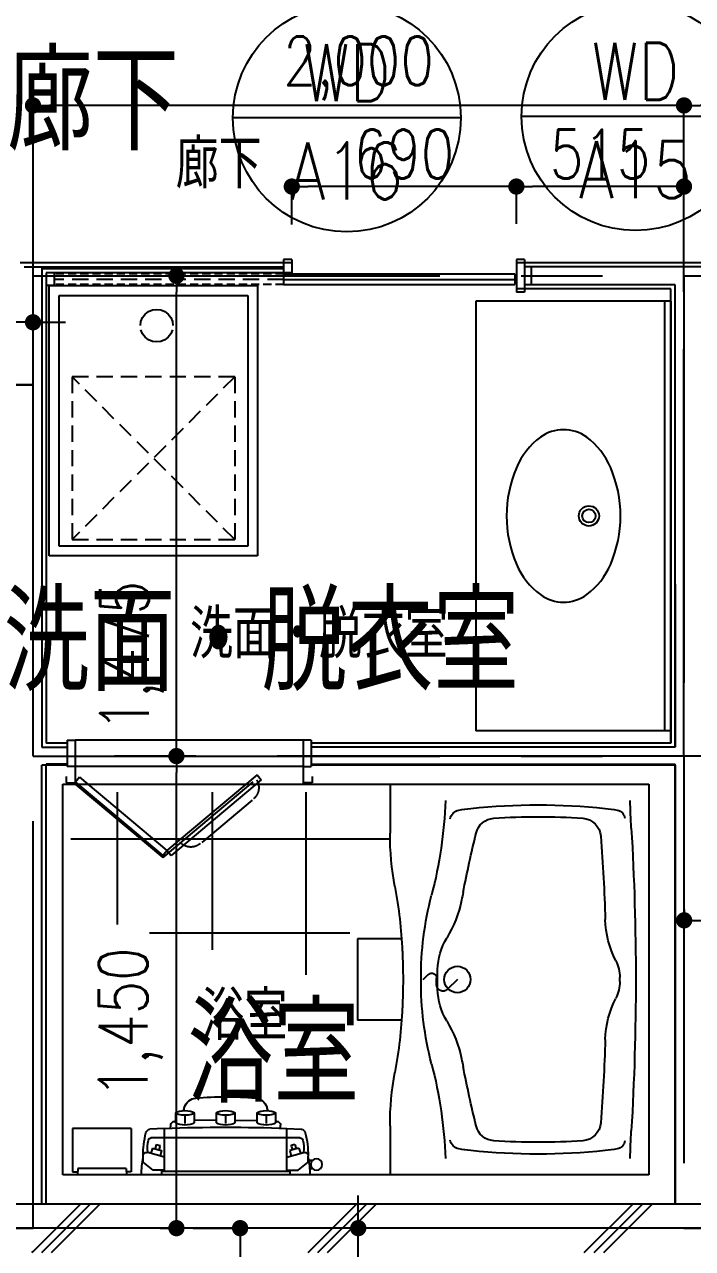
# Model space of a CAD drawing. Header units: millimetres. Extents: x 15495 to 166182, y -39946 to 18307.
# Drawn here: x 108813 to 110866, y -27824 to -24064 of the extents above; entities that cross this region are included whole.
import ezdxf
from ezdxf.enums import TextEntityAlignment as Align

# ---------------------------------------------------------------- set-up
doc = ezdxf.new("R2010")
doc.units = ezdxf.units.MM
doc.header["$LTSCALE"] = 1000
for name, pattern in [('CENTER', [2, 1.25, -0.25, 0.25, -0.25]), ('DASHED', [0.75, 0.5, -0.25]), ('DASHED2', [0.375, 0.25, -0.125]), ('PHANTOM2', [1.25, 0.625, -0.125, 0.125, -0.125, 0.125, -0.125])]:
    doc.linetypes.add(name, pattern=pattern)
doc.layers.get('0').update_dxf_attribs({"linetype": 'CONTINUOUS'})
for name, color, linetype in [('A_SANI-100', 60, 'CONTINUOUS'), ('A_SANI-50', 60, 'CONTINUOUS'), ('DT_ID', 13, 'CONTINUOUS'), ('E_TEXT', 3, 'CONTINUOUS'), ('F_FINI1-50', 190, 'CONTINUOUS'), ('F_FITT1-100', 5, 'CONTINUOUS'), ('F_FITT1-50', 5, 'CONTINUOUS'), ('SENMEN-A_B_C_E_F_TYPE_A_SANI-100', 60, 'CONTINUOUS'), ('SENMEN-A_B_C_E_F_TYPE_A_SANI-50', 60, 'CONTINUOUS'), ('SENMEN-A_B_C_E_F_TYPE_DT_ID', 13, 'CONTINUOUS'), ('TF-A_SANI-100', 60, 'CONTINUOUS'), ('TF-A_SANI-50', 60, 'CONTINUOUS'), ('TF-A_SANI_KYOUTSU', 60, 'CONTINUOUS'), ('TF-DT_ID-100', 13, 'CONTINUOUS'), ('TF-E_DIM-50', 3, 'CONTINUOUS'), ('TF-E_GRID-100', 1, 'CENTER'), ('TF-E_GRID-50', 1, 'CENTER'), ('TF-E_TEXT-100', 3, 'CONTINUOUS'), ('TF-E_TEXT-50', 3, 'CONTINUOUS'), ('TF-F_FINI1-100', 190, 'CONTINUOUS'), ('TF-F_FINI1-50', 190, 'CONTINUOUS'), ('TF-F_FITT1-100', 5, 'CONTINUOUS'), ('TF-F_FITT1-50', 5, 'CONTINUOUS'), ('TF-F_HAT1-50', 9, 'CONTINUOUS'), ('TF-H-AREA-50', 1, 'CENTER'), ('TF-H_LINE1-100', 140, 'CONTINUOUS'), ('TF-H_LINE1-50', 140, 'CONTINUOUS'), ('TF-R_EWALL-50', 7, 'CONTINUOUS'), ('TF-U_LGS-50', 120, 'CONTINUOUS')]:
    doc.layers.add(name, color=color, linetype=linetype)
doc.styles.add('DIM', font='romans.shx', dxfattribs={"width": 0.8, "bigfont": 'bigfont.shx'})
doc.styles.add('ROOM', font='romans.shx', dxfattribs={"width": 0.8, "bigfont": 'bigfont.shx'})
doc.styles.add('SENMEN-A_B_C_E_F_TYPE_STANDARD', font='TXT', dxfattribs={"bigfont": 'BIGFONT'})
doc.styles.get("Standard").update_dxf_attribs({"font": 'txt.shx', "bigfont": 'bigfont.shx'})
doc.dimstyles.new('DIM50_3_3', dxfattribs={"dimscale": 50, "dimtxt": 3, "dimasz": 1, "dimexe": 0, "dimexo": 1, "dimgap": 0.5, "dimtad": 1, "dimdec": 1, "dimdsep": 46, "dimlunit": 6, "dimtxsty": 'DIM', "dimblk1": 'DOT', "dimblk2": 'DOT', "dimsah": 1, "dimcen": 1, "dimclrd": 256, "dimclre": 256, "dimclrt": 256, "dimadec": 0, "dimazin": 0, "dimtfac": 1, "dimtdec": 1, "dimtix": 1, "dimtmove": 2, "dimatfit": 3, "dimldrblk": 'DOT', "dimfxl": 1, "dimtvp": 0.833333, "dimtolj": 1, "dimarcsym": 0})
pattern_1 = [(45, (-133336.5, -63816.8), (-424.264, 424.264), []), (45, (-133306.5, -63816.8), (-424.264, 424.264), []), (45, (-133276.5, -63816.8), (-424.264, 424.264), [])]

# ---------------------------------------------------------------- blocks, each defined once
blk = doc.blocks.new('SENMEN-A_B_C_E_F_TYPE_SENMEN-2_1350')
at = {"layer": 'SENMEN-A_B_C_E_F_TYPE_A_SANI-100', "color": 6, "linetype": 'Continuous'}
for p, q in [((0, 0), (1320, 0)), ((0, 0), (1320, 0)), ((0, 0), (0, -600)), ((1320, 0), (1320, -600)), ((0, -600), (1320, -600))]:
    blk.add_line(p, q, dxfattribs=at)
at = {"layer": 'SENMEN-A_B_C_E_F_TYPE_A_SANI-100', "linetype": 'Continuous'}
for centre, radius, start, end in [((599.5, -392.3), 225, 112.96, 143.62), ((660, -535), 380, 90, 112.96), ((660, -535), 380, 67.04, 90), ((720.5, -392.3), 225, 36.38, 67.04), ((515, -330), 120, 143.62, 216.38), ((805, -330), 120, 323.62, 36.38), ((599.5, -267.7), 225, 216.38, 247.04), ((720.5, -267.7), 225, 292.96, 323.62), ((660, -125), 380, 247.04, 292.96)]:
    blk.add_arc(centre, radius, start, end, dxfattribs=at)
at = {"layer": 'SENMEN-A_B_C_E_F_TYPE_A_SANI-50', "color": 6, "linetype": 'Continuous'}
for p, q in [((0, 0), (0, -600)), ((0, 0), (1320, 0)), ((0, 0), (1320, 0)), ((1320, 0), (1320, -600)), ((0, -20), (1320, -20)), ((0, -600), (1320, -600))]:
    blk.add_line(p, q, dxfattribs=at)
at = {"layer": 'SENMEN-A_B_C_E_F_TYPE_A_SANI-50', "linetype": 'Continuous'}
for radius in [31, 20.5]:
    blk.add_circle((660, -252), radius, dxfattribs=at)
for centre, radius, start, end in [((599.5, -392.3), 225, 112.96, 143.62), ((660, -535), 380, 90, 112.96), ((660, -535), 380, 67.04, 90), ((720.5, -392.3), 225, 36.38, 67.04), ((515, -330), 120, 143.62, 216.38), ((805, -330), 120, 323.62, 36.38), ((599.5, -267.7), 225, 216.38, 247.04), ((720.5, -267.7), 225, 292.96, 323.62), ((660, -125), 380, 247.04, 292.96)]:
    blk.add_arc(centre, radius, start, end, dxfattribs=at)
at = {"layer": 'SENMEN-A_B_C_E_F_TYPE_DT_ID', "style": 'SENMEN-A_B_C_E_F_TYPE_STANDARD', "flags": 1}
for tag, p in [('SNメーカー', (2610.9, 3368.9)), ('SN品番', (2619.7, 3009.5)), ('SN価格', (2630.3, 2597.6)), ('SN取付個所', (2619.7, 2181.8)), ('SN寸法（W）', (2628.5, 1788.1)), ('SN寸法（D）', (2652.4, 1418.5)), ('SNカウンターカラー', (2655.4, 1020.6)), ('SN洗面台カラー', (2655.4, 604.1)), ('SN水栓金具', (2655.4, 104.1)), ('SN特記事項', (2655.4, -371.8))]:
    blk.add_attdef(tag, p, '', height=250, dxfattribs=at)
blk = doc.blocks.new('SENMEN-A_B_C_E_F_TYPE')
at = {"layer": 'SENMEN-A_B_C_E_F_TYPE_DT_ID', "linetype": 'Continuous'}
blk.add_blockref('SENMEN-A_B_C_E_F_TYPE_SENMEN-2_1350', (0, 0), dxfattribs=at)
blk = doc.blocks.new('BATH-1$0$')
at = {"layer": 'A_SANI-100', "color": 5}
for p, q in [((1036.8, 1335), (1061.8, 1335)), ((1036.8, 1335), (1036.8, 1253.8)), ((1061.8, 1335), (1061.8, 1200)), ((1061.8, 1335), (1061.8, 1200)), ((1061.8, 1335), (1061.8, 1203.8)), ((1761.8, 1335), (1761.8, 1200)), ((1761.8, 1335), (1761.8, 1200)), ((1786.8, 1335), (1761.8, 1335)), ((1761.8, 1335), (1761.8, 1203.8)), ((1786.8, 1335), (1786.8, 1253.8)), ((1061.8, 1253.8), (1036.8, 1253.8)), ((1761.8, 1253.8), (1786.8, 1253.8))]:
    blk.add_line(p, q, dxfattribs=at)
at = {"layer": 'A_SANI-100'}
for p, q in [((1061.8, 1335), (1761.8, 1335)), ((1061.8, 1253.8), (1761.8, 1253.8)), ((0, 1200), (0, 0)), ((1800, 1200), (0, 1200)), ((795, 1200), (795, 1049)), ((795, 1200), (795, 1049)), ((1800, 0), (1800, 1200)), ((795, 151), (795, 0)), ((0, 0), (1800, 0))]:
    blk.add_line(p, q, dxfattribs=at)
at = {"layer": 'A_SANI-100', "color": 5, "linetype": 'PHANTOM2'}
for p in [(1216.5, 1207.1), (1761.8, 1200)]:
    blk.add_line(p, (1493.4, 974.8), dxfattribs=at)
at = {"layer": 'A_SANI-100'}
for centre, radius, start, end in [((-2442, 1212.2), 2500, 356.6255, 358.5667), ((340.8, -863.8), 2000, 84.1021, 95.9384), ((1974, 1199), 1350, 182.0966, 194.5863), ((102.1, 1091.7), 29, 100.2186, 172.7714), ((185.6, 628.1), 500, 95.9384, 100.2186), ((494.9, 628.2), 500, 79.8079, 84.1021), ((577.6, 1087.9), 33, 9.3635, 79.8079), ((7940, 600), 7900, 176.62552, 183.37448), ((-110, 1049), 905, 349.5713, 0), ((-110, 1049), 905, 349.5713, 0), ((2250.4, 614.6), 1495, 169.5713, 177.2161), ((-300.3, 607.2), 1000, 359.5886, 14.5863), ((2550, 600), 1795, 177.2161, 180), ((-300.3, 592.8), 1000, 345.4137, 0.4114), ((2550, 600), 1795, 180, 182.7839), ((2250.4, 585.4), 1495, 182.7839, 190.4287), ((1974, 1), 1350, 165.4137, 177.9034), ((-110, 151), 905, 0, 10.4287), ((-2442, -12.2), 2500, 1.4333, 3.3745), ((102.1, 108.3), 29, 187.2286, 259.7814), ((185.6, 571.9), 500, 259.7814, 264.0616), ((185.6, 571.9), 500, 259.7814, 264.0616), ((494.9, 571.8), 500, 275.8979, 280.1921), ((494.9, 571.8), 500, 275.8979, 280.1921), ((577.6, 112.1), 33, 280.1921, 350.6365), ((340.8, 2063.8), 2000, 264.0616, 275.8979)]:
    blk.add_arc(centre, radius, start, end, dxfattribs=at)
at = {"layer": 'A_SANI-50', "color": 5}
for p, q in [((1036.8, 1335), (1061.8, 1335)), ((1036.8, 1335), (1036.8, 1253.8)), ((1036.8, 1335), (1036.8, 1253.8)), ((1036.8, 1335), (1061.8, 1335)), ((1786.8, 1335), (1761.8, 1335)), ((1786.8, 1335), (1786.8, 1253.8)), ((1061.8, 1253.8), (1036.8, 1253.8)), ((1061.8, 1253.8), (1036.8, 1253.8)), ((1761.8, 1253.8), (1786.8, 1253.8)), ((1033.8, 1223.8), (1033.8, 1203.8)), ((1033.8, 1223.8), (1033.8, 1203.8)), ((1033.8, 1203.8), (1061.8, 1203.8)), ((1033.8, 1203.8), (1061.8, 1203.8)), ((1203.5, 1228.5), (1190.7, 1213.1)), ((1748.8, 1221.4), (1761.6, 1206.1)), ((1789.8, 1203.8), (1761.8, 1203.8)), ((1789.8, 1223.8), (1789.8, 1203.8)), ((1480.4, 996.2), (1467.5, 980.8)), ((1493.2, 980.8), (1480.4, 996.2))]:
    blk.add_line(p, q, dxfattribs=at)
at = {"layer": 'A_SANI-50'}
for p, q in [((1068, 1335), (1761.8, 1335)), ((1061.8, 1253.8), (1761.8, 1253.8)), ((1800, 1200), (0, 1200)), ((0, 1200), (0, 0)), ((795, 1200), (795, 1049)), ((795, 1200), (795, 1049)), ((1052.5, 614.1), (1052.5, 1175.5)), ((1340.5, 691.2), (1340.5, 1175.5)), ((1632.2, 769.4), (1632.2, 1175.5)), ((1800, 0), (1800, 1200)), ((1776, 1031.8), (794.8, 1031.8)), ((759.4, 725), (895, 725)), ((895, 725), (895, 475)), ((1533.7, 743), (918, 743)), ((88.9, 594.1), (88.9, 605.9)), ((88.9, 594.1), (88.9, 605.9)), ((759.4, 475), (895, 475)), ((1146.5, 188.3), (1146.5, 161.1)), ((1203.5, 161.1), (1203.5, 188.3)), ((1271.5, 188.3), (1271.5, 161.1)), ((1328.5, 161.1), (1328.5, 188.3)), ((1396.5, 188.3), (1396.5, 161.1)), ((1453.5, 161.1), (1453.5, 188.3)), ((795, 151), (795, 0)), ((795, 151), (795, 0)), ((1131, 143.4), (1131.2, 152.6)), ((1175, 185.5), (1175, 158.2)), ((1175, 185.5), (1175, 158.2)), ((1271.3, 167.6), (1203.5, 167.1)), ((1300, 185.5), (1300, 158.2)), ((1328.5, 167.7), (1396.5, 167)), ((1425, 185.5), (1425, 158.2)), ((1425, 185.5), (1425, 158.2)), ((1469, 143.4), (1468.8, 152.6)), ((1067.5, 140.5), (1067.1, 140.4)), ((1067.5, 140.5), (1067.1, 140.4)), ((1111.8, 142.6), (1067.5, 140.5)), ((1070.6, 113.5), (1529.4, 113.5)), ((1111.8, 11), (1111.8, 142.6)), ((1488.2, 142.6), (1532.5, 140.5)), ((1488.2, 11), (1488.2, 142.6)), ((1488.2, 11), (1488.2, 142.6)), ((1532.5, 140.5), (1532.9, 140.4)), ((1532.5, 140.5), (1532.9, 140.4)), ((1590, 142.5), (1590, 9.5)), ((1590, 142.5), (1770, 142.5)), ((1770, 142.5), (1770, 9.5)), ((1075, 82.2), (1070.1, 66.4)), ((1075, 82.2), (1070.1, 66.4)), ((1075, 82.2), (1102.9, 74.3)), ((1075, 82.2), (1102.9, 74.3)), ((1087, 93.3), (1083.2, 79.9)), ((1087, 93.3), (1083.2, 79.9)), ((1086, 89.8), (1085.9, 89.3)), ((1086, 89.8), (1085.9, 89.3)), ((1087, 93.3), (1098.5, 90)), ((1087, 93.3), (1098.5, 90)), ((1097.4, 86), (1094.7, 76.6)), ((1097.4, 86), (1094.7, 76.6)), ((1097.4, 86), (1098.5, 90)), ((1097.4, 86), (1098.5, 90)), ((1525, 82.2), (1497.1, 74.3)), ((1525, 82.2), (1497.1, 74.3)), ((1513, 93.3), (1501.5, 90)), ((1513, 93.3), (1501.5, 90)), ((1502.6, 86), (1501.5, 90)), ((1502.6, 86), (1501.5, 90)), ((1502.6, 86), (1505.3, 76.6)), ((1502.6, 86), (1505.3, 76.6)), ((1513, 93.3), (1516.8, 79.9)), ((1513, 93.3), (1516.8, 79.9)), ((1514, 89.8), (1514.1, 89.3)), ((1514, 89.8), (1514.1, 89.3)), ((1525, 82.2), (1529.9, 66.4)), ((1525, 82.2), (1529.9, 66.4)), ((1033, 44.5), (1044.9, 44.5)), ((1046.8, 39.2), (1046.4, 57.4)), ((1046.8, 39.2), (1046.4, 57.4)), ((1077.4, 14), (1046.8, 39.2)), ((1077.4, 14), (1046.8, 39.2)), ((1111.8, 53.9), (1061.3, 69)), ((1111.8, 53.9), (1061.3, 69)), ((1102.9, 74.3), (1098.5, 57.8)), ((1102.9, 74.3), (1098.5, 57.8)), ((1488.2, 53.9), (1538.7, 69)), ((1488.2, 53.9), (1538.7, 69)), ((1497.1, 74.3), (1501.5, 57.8)), ((1497.1, 74.3), (1501.5, 57.8)), ((1522.6, 14), (1553.2, 39.2)), ((1522.6, 14), (1553.2, 39.2)), ((1553.2, 39.2), (1553.6, 57.4)), ((1553.6, 57.2), (1553.6, 57.4)), ((1553.6, 57.2), (1553.6, 57.4)), ((0, 0), (1800, 0)), ((1042.1, 19.6), (1033, 19.6)), ((1111.8, 14), (1077.4, 14)), ((1111.8, 14), (1077.4, 14)), ((1102.5, 11), (1102.5, 0)), ((1497.5, 11), (1102.5, 11)), ((1488.2, 14), (1522.6, 14)), ((1488.2, 14), (1522.6, 14)), ((1497.5, 11), (1497.5, 0)), ((1590, 9.5), (1605.3, 9.5)), ((1605.7, 20), (1605, 0)), ((1605.7, 20), (1754.3, 20)), ((1754.3, 20), (1755, 0)), ((1770, 9.5), (1754.7, 9.5))]:
    blk.add_line(p, q, dxfattribs=at)
at = {"layer": 'A_SANI-50', "color": 5, "linetype": 'PHANTOM2'}
for p, q in [((1190.7, 1213.1), (1467.5, 980.8)), ((1203.5, 1228.5), (1480.4, 996.2)), ((1748.8, 1221.4), (1480.4, 996.2)), ((1761.6, 1206.1), (1493.2, 980.8)), ((1218, 1151.1), (1373.5, 1020.6))]:
    blk.add_line(p, q, dxfattribs=at)
at = {"layer": 'A_SANI-50', "linetype": 'PHANTOM2'}
for p, q in [((652, 584.3), (652, 604.5)), ((652, 584.3), (652, 604.5)), ((692.8, 600), (677.6, 615.2)), ((588, 600), (617.9, 570.1))]:
    blk.add_line(p, q, dxfattribs=at)
at = {"layer": 'A_SANI-50', "linetype": 'Continuous'}
for points in [[(1153.7, 194.5, 0), (1153.7, 194.5, 0), (1153.7, 194.5, 0)], [(1153.7, 194.5, 0), (1153.7, 194.5, 0), (1153.7, 194.5, 0)], [(1278.7, 194.5, 0), (1278.7, 194.5, 0), (1278.7, 194.5, 0)], [(1278.7, 194.5, 0), (1278.7, 194.5, 0), (1278.7, 194.5, 0)], [(1403.7, 194.5, 0), (1403.7, 194.5, 0), (1403.7, 194.5, 0)], [(1403.7, 194.5, 0), (1403.7, 194.5, 0), (1403.7, 194.5, 0)]]:
    blk.add_polyline3d(points, dxfattribs=at)
at = {"layer": 'A_SANI-50'}
blk.add_circle((1020.8, 32), 17.5, dxfattribs=at)
at = {"layer": 'A_SANI-50', "color": 5, "linetype": 'PHANTOM2'}
for centre, start, end in [((1243.2, 1189.3), 147.6622, 230), ((1407, 1051.8), 230, 312.3378)]:
    blk.add_arc(centre, 45, start, end, dxfattribs=at)
at = {"layer": 'A_SANI-50'}
for centre, radius, start, end in [((-2442, 1212.2), 2500, 356.6255, 358.5667), ((340.8, -863.8), 2000, 84.1021, 95.9384), ((1974, 1199), 1350, 182.0966, 194.5863), ((102.1, 1091.7), 29, 100.2186, 172.7714), ((185.6, 628.1), 500, 95.9384, 100.2186), ((207.2, 1035.4), 60, 93.9484, 175.6498), ((340.8, -900), 2000, 86.1164, 93.9484), ((472.2, 1035.5), 60, 13.5562, 86.1164), ((494.9, 628.2), 500, 79.8079, 84.1021), ((577.6, 1087.9), 33, 9.3635, 79.8079), ((7940, 600), 7900, 176.62552, 183.37448), ((5930.7, 600), 5800, 175.64977, 178.18254), ((-3649.7, 41.7), 4300, 11.0726, 13.5562), ((-110, 1049), 905, 349.5713, 0), ((-110, 1049), 905, 349.5713, 0), ((2165, 1179.6), 1625, 191.0726, 191.938), ((2165, 1179.6), 1625, 191.0726, 191.938), ((2250.4, 614.6), 1495, 169.5713, 177.2161), ((2250.4, 614.6), 1495, 169.5713, 177.2161), ((946.9, 922.1), 380, 191.938, 210.8141), ((-300.3, 607.2), 1000, 359.5886, 14.5863), ((-166.2, 793.5), 300, 333.115, 358.1825), ((448.8, 625), 200, 1.5899, 30.8141), ((2550, 600), 1795, 177.2161, 180), ((2550, 600), 1795, 177.2161, 180), ((203.9, 605.8), 115, 153.115, 179.9646), ((588, 600), 40.5, 90, 270), ((588, 600), 40.5, 270, 90), ((-450.9, 600), 1100, 358.4101, 1.5899), ((203.9, 594.2), 115, 180.0354, 206.885), ((448.8, 575), 200, 329.1859, 358.4101), ((-300.3, 592.8), 1000, 345.4137, 0.4114), ((2550, 600), 1795, 180, 182.7839), ((2550, 600), 1795, 180, 182.7839), ((-166.2, 406.5), 300, 1.8175, 26.885), ((2250.4, 585.4), 1495, 182.7839, 190.4287), ((2250.4, 585.4), 1495, 182.7839, 190.4287), ((946.9, 277.9), 380, 149.1859, 168.062), ((5930.7, 600), 5800, 181.81746, 184.35023), ((2165, 20.4), 1625, 168.062, 168.9274), ((2165, 20.4), 1625, 168.062, 168.9274), ((1974, 1), 1350, 165.4137, 177.9034), ((-3649.7, 1158.3), 4300, 346.4438, 348.9274), ((-110, 151), 905, 0, 10.4287), ((-110, 151), 905, 0, 10.4287), ((1212.1, 196), 40, 95.2519, 163.1884), ((1300, -760), 1000, 84.7481, 95.2519), ((1387.9, 196), 40, 16.8116, 84.7481), ((1150.8, 188.2), 4.34, 138.5626, 178.4706), ((1155.3, 183.7), 10.6, 110.8664, 136.4292), ((1150.3, 190), 2.44, 119.3885, 240.6115), ((1155.5, 184.5), 9.99, 114.7286, 129.6667), ((1155.5, 184.5), 9.99, 114.7286, 129.6667), ((1165.1, 160.1), 36.2, 101.1751, 112.0589), ((1175, 113.6), 83.7, 78.3328, 101.6672), ((1939.6, -23.8), 800, 163.1884, 163.9589), ((1184.9, 160.1), 36.2, 67.9411, 78.8249), ((1184.9, 160.1), 36.2, 67.9411, 78.8249), ((1194.7, 183.7), 10.6, 43.5708, 69.1336), ((1194.5, 184.5), 9.99, 50.3333, 65.2714), ((1194.5, 184.5), 9.99, 50.3333, 65.2714), ((1199.7, 190), 2.44, 299.3885, 60.6115), ((1199.2, 188.2), 4.34, 1.5294, 41.4374), ((1199.2, 188.2), 4.34, 1.5294, 41.4374), ((1275.8, 188.2), 4.34, 138.5626, 178.4706), ((1280.3, 183.7), 10.6, 110.8664, 136.4292), ((1280.3, 183.7), 10.6, 110.8664, 136.4292), ((1275.3, 190), 2.44, 119.3885, 240.6115), ((1275.3, 190), 2.44, 119.3885, 240.6115), ((1280.5, 184.5), 9.99, 114.7286, 129.6667), ((1280.5, 184.5), 9.99, 114.7286, 129.6667), ((1290.1, 160.1), 36.2, 101.1751, 112.0589), ((1290.1, 160.1), 36.2, 101.1751, 112.0589), ((1300, 113.6), 83.7, 78.3328, 101.6672), ((1309.9, 160.1), 36.2, 67.9411, 78.8249), ((1319.7, 183.7), 10.6, 43.5708, 69.1336), ((1319.7, 183.7), 10.6, 43.5708, 69.1336), ((1319.5, 184.5), 9.99, 50.3333, 65.2714), ((1324.7, 190), 2.44, 299.3885, 60.6115), ((1324.2, 188.2), 4.34, 1.5294, 41.4374), ((1400.8, 188.2), 4.34, 138.5626, 178.4706), ((1405.3, 183.7), 10.6, 110.8664, 136.4292), ((1405.3, 183.7), 10.6, 110.8664, 136.4292), ((1400.3, 190), 2.44, 119.3885, 240.6115), ((1405.5, 184.5), 9.99, 114.7286, 129.6667), ((1415.1, 160.1), 36.2, 101.1751, 112.0589), ((1425, 113.6), 83.7, 78.3328, 101.6672), ((660.4, -23.8), 800, 16.0411, 16.8116), ((1434.9, 160.1), 36.2, 67.9411, 78.8249), ((1444.7, 183.7), 10.6, 43.5708, 69.1336), ((1444.7, 183.7), 10.6, 43.5708, 69.1336), ((1444.5, 184.5), 9.99, 50.3333, 65.2714), ((1449.7, 190), 2.44, 299.3885, 60.6115), ((1449.2, 188.2), 4.34, 1.5294, 41.4374), ((207.2, 164.6), 60, 184.3502, 266.0516), ((472.2, 164.5), 60, 273.8836, 346.4438), ((1144.2, 151.3), 13.1, 124.8437, 174.6196), ((1148.4, 143.8), 21.7, 94.9478, 122.4368), ((1149.4, 161.3), 2.87, 183.9633, 234.3212), ((1155.6, 167.8), 11.8, 228.2627, 247.883), ((1158.8, 202.1), 17.2, 235.5017, 256.9555), ((1158.8, 202.1), 17.2, 235.5017, 256.9555), ((1165.7, 194.4), 40.3, 248.7815, 260.7796), ((1175, 270.1), 87.1, 256.6902, 283.3098), ((1175, 231.9), 78.8, 258.45, 281.55), ((1184.3, 194.4), 40.3, 279.2204, 291.2185), ((1191.2, 202.1), 17.2, 283.0445, 304.4983), ((1194.4, 167.8), 11.8, 292.117, 311.7373), ((1200.6, 161.3), 2.87, 305.6788, 356.0367), ((1274.4, 161.3), 2.87, 183.9633, 234.3212), ((1280.6, 167.8), 11.8, 228.2627, 247.883), ((1283.8, 202.1), 17.2, 235.5017, 256.9555), ((1283.8, 202.1), 17.2, 235.5017, 256.9555), ((1290.7, 194.4), 40.3, 248.7815, 260.7796), ((1290.7, 194.4), 40.3, 248.7815, 260.7796), ((1300, 270.1), 87.1, 256.6902, 283.3098), ((1300, 231.9), 78.8, 258.45, 281.55), ((1309.3, 194.4), 40.3, 279.2204, 291.2185), ((1316.2, 202.1), 17.2, 283.0445, 304.4983), ((1319.4, 167.8), 11.8, 292.117, 311.7373), ((1325.6, 161.3), 2.87, 305.6788, 356.0367), ((1399.4, 161.3), 2.87, 183.9633, 234.3212), ((1399.4, 161.3), 2.87, 183.9633, 234.3212), ((1405.6, 167.8), 11.8, 228.2627, 247.883), ((1405.6, 167.8), 11.8, 228.2627, 247.883), ((1408.8, 202.1), 17.2, 235.5017, 256.9555), ((1415.7, 194.4), 40.3, 248.7815, 260.7796), ((1425, 270.1), 87.1, 256.6902, 283.3098), ((1425, 231.9), 78.8, 258.45, 281.55), ((1434.3, 194.4), 40.3, 279.2204, 291.2185), ((1441.2, 202.1), 17.2, 283.0445, 304.4983), ((1444.4, 167.8), 11.8, 292.117, 311.7373), ((1450.6, 161.3), 2.87, 305.6788, 356.0367), ((1451.6, 143.8), 21.7, 57.5632, 85.0522), ((1455.8, 151.3), 13.1, 5.3804, 55.1563), ((-2442, -12.2), 2500, 1.4333, 3.3745), ((1350.8, 56.7), 304.4, 166.1993, 179.8652), ((1069.4, 126.1), 14.5, 98.7829, 167.3343), ((1070.6, 105.5), 8, 90, 169.7105), ((1070.6, 105.5), 8, 90, 169.7105), ((1300.2, -4367.5), 4514, 87.6122, 92.392), ((1529.4, 105.5), 8, 10.2895, 90), ((1529.4, 105.5), 8, 10.2895, 90), ((1530.6, 126.1), 14.5, 12.6657, 81.2171), ((1530.6, 126.1), 14.5, 12.6657, 81.2171), ((1249.2, 56.7), 304.4, 0.1348, 13.8007), ((102.1, 108.3), 29, 187.2286, 259.7814), ((185.6, 571.9), 500, 259.7814, 264.0616), ((340.8, 2100), 2000, 266.0516, 273.8836), ((494.9, 571.8), 500, 275.8979, 280.1921), ((577.6, 112.1), 33, 280.1921, 350.6365), ((1154.3, 84.4), 94.3, 166.1736, 189.2741), ((1154.3, 84.4), 94.3, 166.1736, 189.2741), ((1445.7, 84.4), 94.3, 350.7259, 13.8264), ((1445.7, 84.4), 94.3, 350.7259, 13.8264), ((340.8, 2063.8), 2000, 264.0616, 275.8979), ((1363.4, -4.3), 322.2, 169.6376, 179.2432), ((1058.4, 57.4), 12, 76.0652, 179.9656), ((1058.4, 57.4), 12, 76.0652, 179.9656), ((1541.6, 57.4), 12, 0.0344, 103.9348), ((1541.6, 57.4), 12, 0.0344, 103.9348), ((1236.6, -4.3), 322.2, 0.7568, 10.3624)]:
    blk.add_arc(centre, radius, start, end, dxfattribs=at)
at = {"layer": 'A_SANI-50', "linetype": 'PHANTOM2'}
for centre, radius, start, end in [((667, 604.5), 15, 45, 180), ((632, 584.3), 20, 225, 0)]:
    blk.add_arc(centre, radius, start, end, dxfattribs=at)
at = {"layer": 'DT_ID', "flags": 1}
for tag, p in [('UB品名', (2109, 937.8)), ('UB品番', (2109, 437.8)), ('UBメーカー', (2109, -44.6)), ('UB取付場所', (2109, -585.5)), ('UB内法寸法（W）', (2109, -1085.5)), ('UB内法寸法（D）', (2109, -1585.5)), ('UB浴槽', (2109, -2032.7)), ('UB価格', (2109, -2585.5)), ('UB扉形状', (2109, -3075.3)), ('UB特記事項', (2109, -3500))]:
    blk.add_attdef(tag, p, '', height=250, dxfattribs=at)
blk = doc.blocks.new('BATH-1')
at = {"layer": 'A_SANI-50', "color": 5}
for p, q in [((1070, 1335), (1070, 1203.8)), ((1770, 1335), (1770, 1203.8))]:
    blk.add_line(p, q, dxfattribs=at)
at = {"layer": 'DT_ID'}
blk.add_blockref('BATH-1$0$', (8.2, 0), dxfattribs=at)
blk = doc.blocks.new('ROOM')
at = {"layer": 'DT_ID', "flags": 1}
for tag, p in [('室番号', (0, 500)), ('面積', (0, -500)), ('内装制限', (0, -1000)), ('仕上レベル', (0, -1500)), ('スラブレベル', (0, -2000)), ('天井高', (0, -2500)), ('床下地', (0, -3000)), ('床仕上', (0, -3500)), ('巾木高さ', (0, -4000)), ('巾木仕上', (0, -4500)), ('壁下地', (0, -5000)), ('壁仕上', (0, -5500)), ('天井下地', (0, -6000)), ('天井仕上', (0, -6500)), ('見切縁', (0, -7000)), ('備考', (0, -7500))]:
    blk.add_attdef(tag, p, '', height=300, dxfattribs=at)
at = {"layer": 'E_TEXT', "style": 'ROOM', "width": 0.8}
blk.add_attdef('室名', (0, 0), '', height=300, dxfattribs=at)
blk = doc.blocks.new('TATEGU-KIGOU')
at = {"color": 2}
blk.add_line((350, 0), (-350, 0), dxfattribs=at)
blk.add_circle((0, 0), 350, dxfattribs=at)
at = {"color": 2, "style": 'ROOM', "width": 0.8}
for tag, p in [('建具種別', (0, 51.6)), ('建具番号', (0, -250.1))]:
    blk.add_attdef(tag, text='', height=175, dxfattribs=at).set_placement(p, align=Align.CENTER)
at = {"flags": 1}
for tag, p in [('内法寸法（W）', (-414, -713.8)), ('内法寸法（H）', (-414, -1063.8)), ('階', (-373.6, -1414.3)), ('部屋名', (-373.6, -1786.8)), ('メーカー名', (-373.6, -2148.9)), ('値段', (-373.6, -2498.9)), ('重量', (-373.6, -2848.9)), ('建具形状', (-373.6, -3199)), ('開閉方式', (-373.6, -3549)), ('取付場所', (-373.6, -3899)), ('見込', (-373.6, -4296.3)), ('扉厚', (-373.6, -4646.3)), ('仕上', (-373.6, -4996.3)), ('ガラス', (-373.6, -5346.3)), ('建具金物', (-373.6, -5696.3)), ('枠形状', (-373.6, -6046.3)), ('沓摺形状', (-373.6, -6396.3)), ('特記事項', (-373.6, -6746.3)), ('防火性能', (-373.6, -7096.3))]:
    blk.add_attdef(tag, p, '', height=175, dxfattribs=at)
blk = doc.blocks.new('WD-A16_100')
at = {"layer": 'F_FITT1-100'}
blk.add_line((715, 51.5), (5, 51.5), dxfattribs=at)
at = {"layer": 'F_FITT1-100', "linetype": 'DASHED', "ltscale": 0.1}
blk.add_line((715, 51.5), (1420, 51.5), dxfattribs=at)
blk = doc.blocks.new('TF-BLOCK_100')
at = {"layer": 'TF-A_SANI-100'}
for p, q in [((17600, 8565), (17600, 9395)), ((17600, 8565), (17600, 9395)), ((17600, 9395), (18240, 9395)), ((17600, 9395), (18240, 9395)), ((18240, 9395), (18240, 8565)), ((18240, 9395), (18240, 8565)), ((17881.7, 9284.94), (17886.7, 9297)), ((17881.7, 9284.94), (17886.7, 9297)), ((17886.7, 9297), (17894.64, 9307.36)), ((17886.7, 9297), (17894.64, 9307.36)), ((17894.64, 9307.36), (17905, 9315.3)), ((17894.64, 9307.36), (17905, 9315.3)), ((17905, 9315.3), (17917.06, 9320.3)), ((17905, 9315.3), (17917.06, 9320.3)), ((17917.06, 9320.3), (17930, 9322)), ((17917.06, 9320.3), (17930, 9322)), ((17930, 9322), (17942.94, 9320.3)), ((17930, 9322), (17942.94, 9320.3)), ((17942.94, 9320.3), (17955, 9315.3)), ((17942.94, 9320.3), (17955, 9315.3)), ((17955, 9315.3), (17965.35, 9307.36)), ((17955, 9315.3), (17965.35, 9307.36)), ((17965.35, 9307.36), (17973.3, 9297)), ((17965.35, 9307.36), (17973.3, 9297)), ((17973.3, 9297), (17978.3, 9284.94)), ((17973.3, 9297), (17978.3, 9284.94)), ((17880, 9272), (17881.7, 9284.94)), ((17880, 9272), (17881.7, 9284.94)), ((17886.7, 9247), (17881.7, 9259.06)), ((17886.7, 9247), (17881.7, 9259.06)), ((17978.3, 9259.06), (17973.3, 9247)), ((17978.3, 9259.06), (17973.3, 9247)), ((17978.3, 9284.94), (17980, 9272)), ((17978.3, 9284.94), (17980, 9272)), ((17894.64, 9236.64), (17886.7, 9247)), ((17894.64, 9236.64), (17886.7, 9247)), ((17905, 9228.7), (17894.64, 9236.64)), ((17905, 9228.7), (17894.64, 9236.64)), ((17917.06, 9223.7), (17905, 9228.7)), ((17917.06, 9223.7), (17905, 9228.7)), ((17930, 9222), (17917.06, 9223.7)), ((17930, 9222), (17917.06, 9223.7)), ((17942.94, 9223.7), (17930, 9222)), ((17942.94, 9223.7), (17930, 9222)), ((17955, 9228.7), (17942.94, 9223.7)), ((17955, 9228.7), (17942.94, 9223.7)), ((17965.35, 9236.64), (17955, 9228.7)), ((17965.35, 9236.64), (17955, 9228.7)), ((17973.3, 9247), (17965.35, 9236.64)), ((17973.3, 9247), (17965.35, 9236.64)), ((18240, 8565), (17600, 8565)), ((18240, 8565), (17600, 8565))]:
    blk.add_line(p, q, dxfattribs=at)
at = {"layer": 'TF-E_GRID-100'}
blk.add_line((30632.81, 6500), (-4082.3, 6500), dxfattribs=at)
at = {"layer": 'TF-F_FINI1-100'}
for p, q in [((18345, 9465), (17510, 9465)), ((18345, 9465), (18345, 9434)), ((19759.23, 9465), (19035, 9465)), ((19035, 9465), (19035, 9385)), ((17590, 9434), (17590, 7990)), ((18345, 9434), (17590, 9434)), ((19510, 9385), (19035, 9385)), ((19510, 7990), (19510, 9385)), ((19510, 8490), (19510, 7990)), ((17655, 7990), (17590, 7990)), ((19510, 7990), (18405, 7990)), ((17577.5, 6575), (17577.5, 7922.5)), ((17655, 7922.5), (17577.5, 7922.5)), ((19522.5, 7922.5), (18405, 7922.5)), ((19522.5, 7922.5), (19522.5, 6575)), ((17577.5, 6575), (19522.5, 6575))]:
    blk.add_line(p, q, dxfattribs=at)
at = {"layer": 'TF-F_FITT1-100'}
for p, q in [((17590, 9434), (17590, 9395)), ((17615, 9434), (17590, 9434)), ((17615, 9395), (17590, 9395))]:
    blk.add_line(p, q, dxfattribs=at)
at = {"layer": 'TF-H_LINE1-100', "linetype": 'DASHED2', "ltscale": 0.2}
for p, q in [((18170, 9115), (17670, 8615)), ((18170, 8615), (17670, 9115)), ((17670, 9115), (17670, 8615)), ((18170, 9115), (17670, 9115)), ((18170, 9115), (18170, 8615)), ((17670, 8615), (18170, 8615))]:
    blk.add_line(p, q, dxfattribs=at)
at = {"layer": 'TF-A_SANI_KYOUTSU', "rotation": 270}
blk.add_blockref('SENMEN-A_B_C_E_F_TYPE', (19510, 9347.5), dxfattribs=at)
at = {"layer": 'TF-A_SANI_KYOUTSU', "xscale": -1}
blk.add_blockref('BATH-1', (19450, 6663.75), dxfattribs=at)
at = {"layer": 'TF-DT_ID-100'}
for p, values in [((19400.94, 9914.06), {'建具種別': 'WD', '建具番号': 'A15'}), ((18514.24, 9910), {'建具種別': 'WD', '建具番号': 'A16'})]:
    blk.add_blockref('TATEGU-KIGOU', p, dxfattribs=at).add_auto_attribs(values)
at = {"layer": 'TF-E_TEXT-100'}
ref = blk.add_blockref('ROOM', (17470.29, 9810.32), dxfattribs=at)
ref.add_attrib('室名', '廊下', (17470.29, 9810.32), dxfattribs={"height": 300, "style": 'ROOM', "width": 0.8})
ref = blk.add_blockref('ROOM', (17459.68, 8149.87), dxfattribs=at)
ref.add_attrib('室名', '洗面・脱衣室', (17459.68, 8149.87), dxfattribs={"height": 300, "style": 'ROOM', "width": 0.8})
ref = blk.add_blockref('ROOM', (18024.48, 6885.83), dxfattribs=at)
ref.add_attrib('室名', '浴室', (18024.48, 6885.83), dxfattribs={"height": 300, "style": 'ROOM', "width": 0.8})
at = {"layer": 'TF-F_FITT1-100', "xscale": -1, "yscale": -1}
blk.add_blockref('WD-A16_100', (19035, 9465), dxfattribs=at)
blk = doc.blocks.new('DOT')
at = {"color": 0, "linetype": 'ByBlock'}
blk.add_line((-0.5, 0), (-1, 0), dxfattribs=at)
at = {"color": 0, "linetype": 'ByBlock', "const_width": 0.5}
blk.add_lwpolyline([(-0.25, 0, 1), (0.25, 0, 1)], format="xyb", close=True, dxfattribs=at)
blk = doc.blocks.new('*D587')
at = {"layer": 'TF-E_DIM-50', "lineweight": -2}
for p, q in [((109331.5, -27761.4), (109475.8, -27761.4)), ((109475.8, -27811.4), (109475.8, -29161.4)), ((110499.6, -29211.4), (109475.8, -29211.4))]:
    blk.add_line(p, q, dxfattribs=at)
at = {"layer": 'TF-E_DIM-50', "lineweight": -2, "xscale": 50, "yscale": 50, "zscale": 50}
for p, rotation in [((109475.8, -27761.4), 90), ((109475.8, -29211.4), 270)]:
    blk.add_blockref('DOT', p, dxfattribs=dict(at, rotation=rotation))
at = {"layer": 'TF-E_DIM-50', "insert": (109361.5, -28486.4), "char_height": 150, "attachment_point": 5, "rotation": 90, "style": 'DIM'}
blk.add_mtext('\\A1;1,450', dxfattribs=at)
blk = doc.blocks.new('_DOT')
at = {"color": 0, "linetype": 'ByBlock'}
blk.add_line((-0.5, 0), (-1, 0), dxfattribs=at)
at = {"color": 0, "linetype": 'ByBlock', "const_width": 0.5}
blk.add_lwpolyline([(-0.25, 0, 1), (0.25, 0, 1)], format="xyb", close=True, dxfattribs=at)
blk = doc.blocks.new('*D624')
at = {"layer": 'TF-E_DIM-50', "lineweight": -2}
for p, q in [((108709.6, -24979.2), (108659.6, -24979.2)), ((108759.6, -25116), (108759.6, -24979.2)), ((108839.6, -24979.2), (108759.6, -24979.2)), ((108839.6, -24980.6), (108839.6, -24979.2)), ((108889.6, -24979.2), (108939.6, -24979.2))]:
    blk.add_line(p, q, dxfattribs=at)
at = {"layer": 'TF-E_DIM-50', "lineweight": -2, "xscale": 50, "yscale": 50, "zscale": 50}
blk.add_blockref('DOT', (108759.6, -24979.2), dxfattribs=at)
at = {"layer": 'TF-E_DIM-50', "lineweight": -2, "xscale": 50, "yscale": 50, "zscale": 50, "rotation": 180}
blk.add_blockref('DOT', (108839.6, -24979.2), dxfattribs=at)
at = {"layer": 'TF-E_DIM-50', "insert": (108632.1, -25068.6), "char_height": 150, "attachment_point": 5, "style": 'DIM'}
blk.add_mtext('\\A1;80', dxfattribs=at)
blk = doc.blocks.new('*D555')
at = {"layer": 'TF-E_DIM-50', "lineweight": -2}
for p, q in [((109230.2, -24836.4), (109280.2, -24836.4)), ((109280.2, -26261.4), (109280.2, -24886.4)), ((109230.2, -26311.4), (109280.2, -26311.4))]:
    blk.add_line(p, q, dxfattribs=at)
at = {"layer": 'TF-E_DIM-50', "lineweight": -2, "xscale": 50, "yscale": 50, "zscale": 50}
for p, rotation in [((109280.2, -24836.4), 90), ((109280.2, -26311.4), 270)]:
    blk.add_blockref('DOT', p, dxfattribs=dict(at, rotation=rotation))
at = {"layer": 'TF-E_DIM-50', "insert": (109143.4, -26004.8), "char_height": 150, "attachment_point": 5, "rotation": 90, "style": 'DIM'}
blk.add_mtext('\\A1;1,475', dxfattribs=at)
blk = doc.blocks.new('*D651')
at = {"layer": 'TF-E_DIM-50', "lineweight": -2}
for p, q in [((109230.2, -26311.4), (109280.2, -26311.4)), ((109280.2, -27711.4), (109280.2, -26361.4)), ((109230.2, -27761.4), (109280.2, -27761.4))]:
    blk.add_line(p, q, dxfattribs=at)
at = {"layer": 'TF-E_DIM-50', "lineweight": -2, "xscale": 50, "yscale": 50, "zscale": 50}
for p, rotation in [((109280.2, -26311.4), 90), ((109280.2, -27761.4), 270)]:
    blk.add_blockref('DOT', p, dxfattribs=dict(at, rotation=rotation))
at = {"layer": 'TF-E_DIM-50', "insert": (109139.5, -27130.4), "char_height": 150, "attachment_point": 5, "rotation": 90, "style": 'DIM'}
blk.add_mtext('\\A1;1,450', dxfattribs=at)
blk = doc.blocks.new('*D620')
at = {"layer": 'TF-E_DIM-50', "lineweight": -2}
for p, q in [((109838.8, -27711.4), (109838.8, -27661.4)), ((110425.9, -27761.4), (109838.8, -27761.4)), ((109838.8, -27891.4), (109838.8, -27761.4)), ((110412.4, -27891.4), (109838.8, -27891.4)), ((109838.8, -27941.4), (109838.8, -27991.4))]:
    blk.add_line(p, q, dxfattribs=at)
at = {"layer": 'TF-E_DIM-50', "lineweight": -2, "xscale": 50, "yscale": 50, "zscale": 50}
for p, rotation in [((109838.8, -27761.4), 270), ((109838.8, -27891.4), 90)]:
    blk.add_blockref('DOT', p, dxfattribs=dict(at, rotation=rotation))
at = {"layer": 'TF-E_DIM-50', "insert": (110009.7, -28070.8), "char_height": 150, "attachment_point": 5, "rotation": 90, "style": 'DIM'}
blk.add_mtext('\\A1;130', dxfattribs=at)
blk = doc.blocks.new('*D621')
at = {"layer": 'TF-E_DIM-50', "lineweight": -2}
for p, q in [((111190.1, -26703.1), (111190.1, -26816)), ((110840.1, -26782.5), (110840.1, -26816)), ((110890.1, -26816), (111140.1, -26816))]:
    blk.add_line(p, q, dxfattribs=at)
at = {"layer": 'TF-E_DIM-50', "lineweight": -2, "xscale": 50, "yscale": 50, "zscale": 50, "rotation": 180}
blk.add_blockref('DOT', (110840.1, -26816), dxfattribs=at)
at = {"layer": 'TF-E_DIM-50', "lineweight": -2, "xscale": 50, "yscale": 50, "zscale": 50}
blk.add_blockref('DOT', (111190.1, -26816), dxfattribs=at)
at = {"layer": 'TF-E_DIM-50', "insert": (111129.4, -26709.1), "char_height": 150, "attachment_point": 5, "style": 'DIM'}
blk.add_mtext('\\A1;350', dxfattribs=at)
blk = doc.blocks.new('*D554')
at = {"layer": 'TF-E_DIM-50', "lineweight": -2}
for p, q in [((111739.6, -24272.8), (111739.6, -24313.1)), ((110839.6, -24885.8), (110839.6, -24313.1)), ((111689.6, -24313.1), (110889.6, -24313.1))]:
    blk.add_line(p, q, dxfattribs=at)
at = {"layer": 'TF-E_DIM-50', "lineweight": -2, "xscale": 50, "yscale": 50, "zscale": 50, "rotation": 180}
blk.add_blockref('DOT', (110839.6, -24313.1), dxfattribs=at)
at = {"layer": 'TF-E_DIM-50', "lineweight": -2, "xscale": 50, "yscale": 50, "zscale": 50}
blk.add_blockref('DOT', (111739.6, -24313.1), dxfattribs=at)
at = {"layer": 'TF-E_DIM-50', "insert": (111287.7, -24213.1), "char_height": 150, "attachment_point": 5, "style": 'DIM'}
blk.add_mtext('\\A1;900', dxfattribs=at)
blk = doc.blocks.new('*D558')
at = {"layer": 'TF-E_DIM-50', "lineweight": -2}
for p, q in [((108839.6, -24885.8), (108839.6, -24313.1)), ((110789.6, -24313.1), (108889.6, -24313.1)), ((110839.6, -24885.8), (110839.6, -24313.1))]:
    blk.add_line(p, q, dxfattribs=at)
at = {"layer": 'TF-E_DIM-50', "lineweight": -2, "xscale": 50, "yscale": 50, "zscale": 50, "rotation": 180}
blk.add_blockref('DOT', (108839.6, -24313.1), dxfattribs=at)
at = {"layer": 'TF-E_DIM-50', "lineweight": -2, "xscale": 50, "yscale": 50, "zscale": 50}
blk.add_blockref('DOT', (110839.6, -24313.1), dxfattribs=at)
at = {"layer": 'TF-E_DIM-50', "insert": (109839.6, -24198.8), "char_height": 150, "attachment_point": 5, "style": 'DIM'}
blk.add_mtext('\\A1;2,000', dxfattribs=at)
blk = doc.blocks.new('*D559')
at = {"layer": 'TF-E_DIM-50', "lineweight": -2}
for p, q in [((109634.6, -24678.8), (109634.6, -24562.2)), ((110274.6, -24562.2), (109684.6, -24562.2)), ((110324.6, -24671.8), (110324.6, -24562.2))]:
    blk.add_line(p, q, dxfattribs=at)
at = {"layer": 'TF-E_DIM-50', "lineweight": -2, "xscale": 50, "yscale": 50, "zscale": 50, "rotation": 180}
blk.add_blockref('DOT', (109634.6, -24562.2), dxfattribs=at)
at = {"layer": 'TF-E_DIM-50', "lineweight": -2, "xscale": 50, "yscale": 50, "zscale": 50}
blk.add_blockref('DOT', (110324.6, -24562.2), dxfattribs=at)
at = {"layer": 'TF-E_DIM-50', "insert": (109979.6, -24462.2), "char_height": 150, "attachment_point": 5, "style": 'DIM'}
blk.add_mtext('\\A1;690', dxfattribs=at)
blk = doc.blocks.new('WD-A16_50')
at = {"layer": 'F_FINI1-50'}
blk.add_line((740, 31), (1470, 31), dxfattribs=at)
at = {"layer": 'F_FITT1-50'}
for p, q in [((0, 90), (25, 90)), ((0, -10.000125), (0, 90)), ((25, -10.000125), (25, 90)), ((30, 34), (30, 67)), ((740, 67), (30, 67)), ((740, 34), (740, 67)), ((1445, 31), (1445, 70)), ((1445, 70), (1470, 70)), ((740, 34), (30, 34)), ((740, 31), (715, 31)), ((715, -10.000125), (715, 31)), ((740, -10.000125), (740, 31)), ((0, -10.000125), (25, -10.000125)), ((715, -10.00025), (740, -10.00025))]:
    blk.add_line(p, q, dxfattribs=at)
at = {"layer": 'F_FITT1-50', "linetype": 'DASHED2', "ltscale": 0.1}
for p, q in [((740, 67), (1445, 67)), ((740, 34), (1445, 34))]:
    blk.add_line(p, q, dxfattribs=at)
blk = doc.blocks.new('*D560')
at = {"layer": 'TF-E_DIM-50', "lineweight": -2}
for p, q in [((110324.6, -24676.5), (110324.6, -24562.2)), ((110789.6, -24562.2), (110374.6, -24562.2)), ((110839.6, -24746.4), (110839.6, -24562.2))]:
    blk.add_line(p, q, dxfattribs=at)
at = {"layer": 'TF-E_DIM-50', "lineweight": -2, "xscale": 50, "yscale": 50, "zscale": 50, "rotation": 180}
blk.add_blockref('DOT', (110324.6, -24562.2), dxfattribs=at)
at = {"layer": 'TF-E_DIM-50', "lineweight": -2, "xscale": 50, "yscale": 50, "zscale": 50}
blk.add_blockref('DOT', (110839.6, -24562.2), dxfattribs=at)
at = {"layer": 'TF-E_DIM-50', "insert": (110582.1, -24462.2), "char_height": 150, "attachment_point": 5, "style": 'DIM'}
blk.add_mtext('\\A1;515', dxfattribs=at)
blk = doc.blocks.new('TF-BLOCK_50')
at = {"layer": 'TF-F_HAT1-50'}
h = blk.add_hatch(dxfattribs=at)
h.set_pattern_fill('RC4', color=256, scale=30, style=0)
h.set_pattern_definition(pattern_1)
h.paths.add_polyline_path([(16375, 7775), (15775, 7775), (15775, 7944.99), (15700, 7945), (15700, 7700), (16300, 7700), (16300, 6500), (17550, 6500), (17550, 6575), (16375, 6575), (16375, 6800)])
h.paths.add_polyline_path([(16300, 7700), (15700, 7700), (15700, 7565), (15775, 7565), (15775, 7625), (16225, 7625), (16225, 6800), (16225, 6500), (16300, 6500)])
h.paths.add_polyline_path([(15700, 7945), (15649.96, 7945), (15649.96, 7960), (15625, 7960), (15625, 7775), (15495, 7775), (15495, 7625), (15625, 7625), (15625, 7565), (15700, 7565)])
h.paths.add_polyline_path([(17550, 6500), (16225, 6500), (16225, 6425), (17550, 6425)])
h = blk.add_hatch(dxfattribs=at)
h.set_pattern_fill('RC4', color=256, scale=30, style=0)
h.set_pattern_definition(pattern_1)
h.paths.add_polyline_path([(19900, 6500), (17550, 6500), (17550, 6425), (19900, 6425)])
h.paths.add_polyline_path([(22250, 6575), (17550, 6575), (17550, 6500), (19900, 6500), (22250, 6500)])
h.paths.add_polyline_path([(21900, 6500), (19900, 6500), (19900, 6425), (21900, 6425)])
at = {"layer": 'TF-A_SANI-50'}
for p, q in [((17600, 8565), (17600, 9395)), ((17600, 8565), (17600, 9395)), ((17600, 9395), (18240, 9395)), ((17600, 9395), (18240, 9395)), ((17630, 8595), (17630, 9365)), ((17630, 8595), (17630, 9365)), ((17630, 9365), (18210, 9365)), ((17630, 9365), (18210, 9365)), ((18210, 9365), (18210, 8595)), ((18210, 9365), (18210, 8595)), ((18240, 9395), (18240, 8565)), ((18240, 9395), (18240, 8565)), ((17881.7, 9284.94), (17886.7, 9297)), ((17881.7, 9284.94), (17886.7, 9297)), ((17886.7, 9297), (17894.64, 9307.36)), ((17886.7, 9297), (17894.64, 9307.36)), ((17894.64, 9307.36), (17905, 9315.3)), ((17894.64, 9307.36), (17905, 9315.3)), ((17905, 9315.3), (17917.06, 9320.3)), ((17905, 9315.3), (17917.06, 9320.3)), ((17917.06, 9320.3), (17930, 9322)), ((17917.06, 9320.3), (17930, 9322)), ((17930, 9322), (17942.94, 9320.3)), ((17930, 9322), (17942.94, 9320.3)), ((17942.94, 9320.3), (17955, 9315.3)), ((17942.94, 9320.3), (17955, 9315.3)), ((17955, 9315.3), (17965.35, 9307.36)), ((17955, 9315.3), (17965.35, 9307.36)), ((17965.35, 9307.36), (17973.3, 9297)), ((17965.35, 9307.36), (17973.3, 9297)), ((17973.3, 9297), (17978.3, 9284.94)), ((17973.3, 9297), (17978.3, 9284.94)), ((17880, 9272), (17881.7, 9284.94)), ((17880, 9272), (17881.7, 9284.94)), ((17886.7, 9247), (17881.7, 9259.06)), ((17886.7, 9247), (17881.7, 9259.06)), ((17978.3, 9259.06), (17973.3, 9247)), ((17978.3, 9259.06), (17973.3, 9247)), ((17978.3, 9284.94), (17980, 9272)), ((17978.3, 9284.94), (17980, 9272)), ((17894.64, 9236.64), (17886.7, 9247)), ((17894.64, 9236.64), (17886.7, 9247)), ((17905, 9228.7), (17894.64, 9236.64)), ((17905, 9228.7), (17894.64, 9236.64)), ((17917.06, 9223.7), (17905, 9228.7)), ((17917.06, 9223.7), (17905, 9228.7)), ((17930, 9222), (17917.06, 9223.7)), ((17930, 9222), (17917.06, 9223.7)), ((17942.94, 9223.7), (17930, 9222)), ((17942.94, 9223.7), (17930, 9222)), ((17955, 9228.7), (17942.94, 9223.7)), ((17955, 9228.7), (17942.94, 9223.7)), ((17965.35, 9236.64), (17955, 9228.7)), ((17965.35, 9236.64), (17955, 9228.7)), ((17973.3, 9247), (17965.35, 9236.64)), ((17973.3, 9247), (17965.35, 9236.64)), ((18210, 8595), (17630, 8595)), ((18210, 8595), (17630, 8595)), ((18240, 8565), (17600, 8565)), ((18240, 8565), (17600, 8565))]:
    blk.add_line(p, q, dxfattribs=at)
at = {"layer": 'TF-E_GRID-50'}
blk.add_line((31163.65, 6500), (-4082.3, 6500), dxfattribs=at)
at = {"layer": 'TF-F_FINI1-50'}
for p, q in [((18320, 9465), (17510, 9465)), ((19730.01, 9465), (19060, 9465)), ((17590, 9434), (17590, 7990)), ((19510, 9385), (19060, 9385)), ((19510, 7990), (19510, 9385)), ((19510, 8490), (19510, 7990)), ((17655, 7990), (17590, 7990)), ((19510, 7990), (18405, 7990))]:
    blk.add_line(p, q, dxfattribs=at)
at = {"layer": 'TF-H-AREA-50'}
for points in [[(17550, 9425), (20450, 9425), (20450, 10455), (15700, 10455), (15700, 9985), (16556.15, 9985), (16556.15, 9090), (17550, 9090), (17550, 9425)], [(19550, 7950), (19550, 6500), (22250, 6500), (22250, 10455), (20450, 10455), (20450, 7950), (19550, 7950)], [(15699.93, 7705), (16300, 7705), (16300, 6500), (17550, 6500), (17550, 9090), (16590.01, 9090), (16590.01, 8840), (15700, 8840), (15700, 7705)]]:
    blk.add_lwpolyline(points, dxfattribs=at)
for points in [[(17550, 9425), (19550, 9425), (19550, 7950), (17550, 7950)], [(19550, 9425), (20450, 9425), (20450, 7950), (19550, 7950)], [(17550, 7950), (19550, 7950), (19550, 6500), (17550, 6500)]]:
    blk.add_lwpolyline(points, close=True, dxfattribs=at)
at = {"layer": 'TF-H_LINE1-50', "linetype": 'DASHED2', "ltscale": 0.2}
for p, q in [((18170, 8615), (17670, 9115)), ((18170, 9115), (17670, 8615)), ((17670, 9115), (17670, 8615)), ((18170, 9115), (17670, 9115)), ((18170, 9115), (18170, 8615)), ((17670, 8615), (18170, 8615))]:
    blk.add_line(p, q, dxfattribs=at)
at = {"layer": 'TF-R_EWALL-50'}
blk.add_line((16375, 6575), (25875, 6575), dxfattribs=at)
at = {"layer": 'TF-U_LGS-50'}
for p, q in [((17522.5, 9452.5), (18320, 9452.5)), ((17577.5, 9452.5), (17577.5, 7977.5)), ((18320, 9446.5), (17577.5, 9446.5)), ((19730.01, 9452.5), (19060, 9452.5)), ((19080, 9452.5), (19080, 9397.5)), ((19522.5, 9397.5), (19060, 9397.5)), ((19522.5, 7977.5), (19522.5, 9397.5)), ((19522.5, 8477.5), (19522.5, 7977.5)), ((17577.5, 7977.5), (17655, 7977.5)), ((19522.5, 7977.5), (18405, 7977.5)), ((17590, 6575), (17590, 7925)), ((17655, 7925), (17590, 7925)), ((18405, 7925), (19522.5, 7925)), ((19522.5, 6575), (19522.5, 7925))]:
    blk.add_line(p, q, dxfattribs=at)
at = {"layer": 'TF-A_SANI_KYOUTSU', "rotation": 270}
blk.add_blockref('SENMEN-A_B_C_E_F_TYPE', (19510, 9347.5), dxfattribs=at)
at = {"layer": 'TF-A_SANI_KYOUTSU', "xscale": -1}
blk.add_blockref('BATH-1', (19450, 6663.75), dxfattribs=at)
at = {"layer": 'TF-E_TEXT-50'}
ref = blk.add_blockref('ROOM', (17988.33, 9693.93), dxfattribs=dict(at, xscale=0.5, yscale=0.5, zscale=0.5))
ref.add_attrib('室名', '廊下', (17988.33, 9693.93), dxfattribs={"height": 150, "style": 'ROOM', "width": 0.8})
ref = blk.add_blockref('ROOM', (18032.37, 8250.04), dxfattribs=dict(at, xscale=0.5, yscale=0.5, zscale=0.5))
ref.add_attrib('室名', '洗面・脱衣室', (18032.37, 8250.04), dxfattribs={"height": 150, "style": 'ROOM', "width": 0.8})
ref = blk.add_blockref('ROOM', (18067.09, 7077.96), dxfattribs=dict(at, xscale=0.5, yscale=0.5, zscale=0.5))
ref.add_attrib('室名', '浴室', (18067.09, 7077.96), dxfattribs={"height": 150, "style": 'ROOM', "width": 0.8})
at = {"layer": 'TF-F_FITT1-50', "xscale": -1, "yscale": -1}
blk.add_blockref('WD-A16_50', (19060, 9465), dxfattribs=at)
at = {"layer": 'TF-E_DIM-50'}
for base, p1, p2, picture, middle in [((17550, 9948.33), (19550, 9325.62), (17550, 9325.62), '*D558', (18550, 10062.61)), ((18345, 9699.19), (19035, 9539.61), (18345, 9532.56), '*D559', (18690, 9799.19)), ((19035, 9699.19), (19550, 9465), (19035, 9534.89), '*D560', (19292.5, 9799.19))]:
    dim = blk.add_linear_dim(base=base, p1=p1, p2=p2, dimstyle='DIM50_3_3', dxfattribs=at)
    dim.commit()
    dim.dimension.update_dxf_attribs({"geometry": picture, "text_midpoint": middle, "insert": (-91289.59, 34261.4)})
for base, p1, p2, picture, middle in [((19550, 9948.33), (20450, 10038.59), (19550, 9325.62), '*D554', (19998.08, 10048.33)), ((17470.01, 9282.17), (17550, 9230.75), (17470.01, 9095.38), '*D624', (17342.52, 9192.8)), ((19900.5, 7445.38), (19550.5, 7528.85), (19900.5, 7608.25), '*D621', (19839.84, 7552.32))]:
    dim = blk.add_linear_dim(base=base, p1=p1, p2=p2, dimstyle='DIM50_3_3', dxfattribs=at)
    dim.commit()
    dim.dimension.update_dxf_attribs({"geometry": picture, "text_midpoint": middle, "dimtype": 128, "insert": (-91289.59, 34261.4)})
for base, p1, p2, picture, middle in [((17990.6, 9425), (17990.6, 7950), (17990.6, 9425), '*D555', (17853.84, 8256.57)), ((17990.6, 7950), (17990.6, 6500), (17990.6, 7950), '*D651', (17849.91, 7130.95)), ((18549.2, 6500), (19172.77, 6370), (19186.33, 6500), '*D620', (18720.14, 6190.64))]:
    dim = blk.add_linear_dim(base=base, p1=p1, p2=p2, angle=90, dimstyle='DIM50_3_3', dxfattribs=at)
    dim.commit()
    dim.dimension.update_dxf_attribs({"geometry": picture, "text_midpoint": middle, "dimtype": 128, "insert": (-91289.59, 34261.4)})
dim = blk.add_linear_dim(base=(18186.17, 5050), p1=(17991.89, 6500), p2=(19260, 5050), angle=90, dimstyle='DIM50_3_3', dxfattribs=at)
dim.commit()
dim.dimension.update_dxf_attribs({"geometry": '*D587', "text_midpoint": (18071.88, 5775), "insert": (-91289.59, 34261.4)})

msp = doc.modelspace()

# ---------------------------------------------------------------- block references
for name in ['TF-BLOCK_100', 'TF-BLOCK_50']:
    msp.add_blockref(name, (91289.6, -34261.4))

doc.saveas('drawing.dxf')
